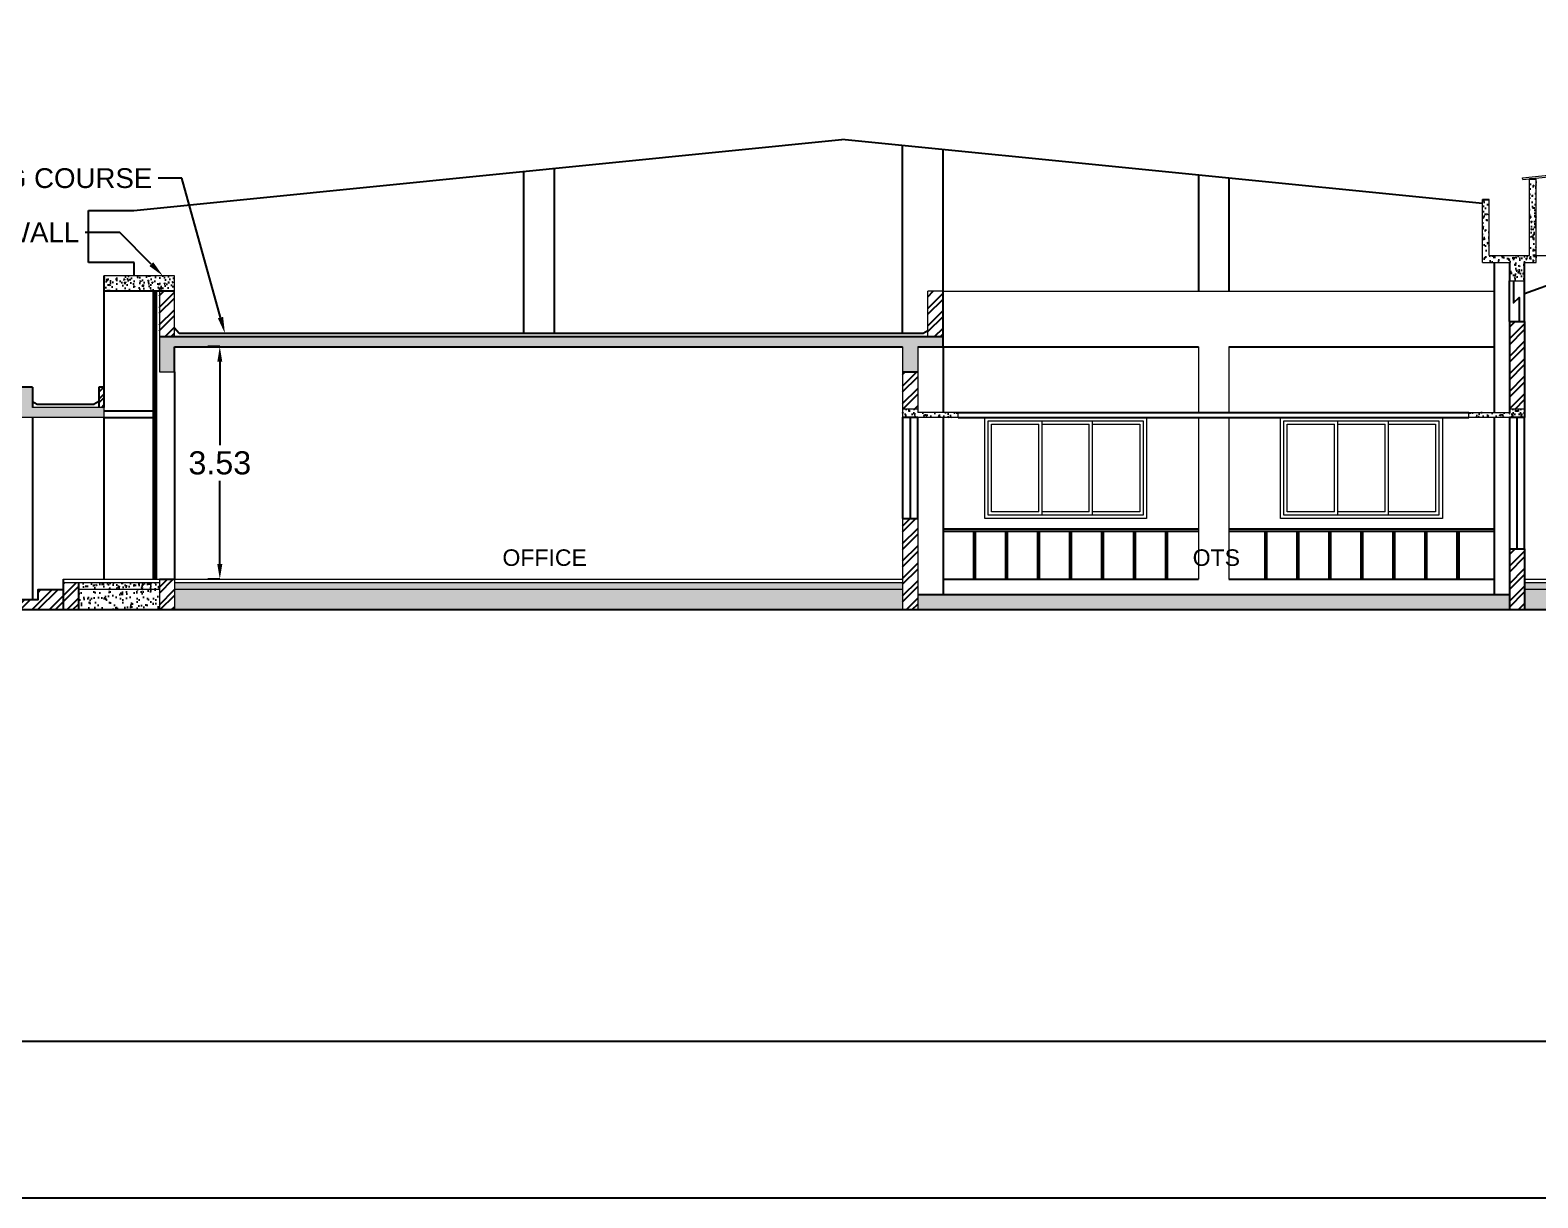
# Model space of a CAD drawing. Header units: metres. Extents: x 3715 to 4596, y 2418 to 2709.
# Drawn here: x 3834.4 to 3857.26, y 2497.4 to 2515.1 of the extents above; entities that cross this region are included whole.
import ezdxf
from ezdxf import colors
from ezdxf.entities.mleader import LeaderData, LeaderLine
from ezdxf.math import Vec2, Vec3

# ---------------------------------------------------------------- set-up
doc = ezdxf.new("R2010")
doc.units = ezdxf.units.M
doc.header["$MEASUREMENT"] = 0
doc.layers.add('BLK_1_PLINTH_HEIGHT', color=7, linetype='Continuous')
doc.styles.add('sheet - sub', font='arial.ttf', dxfattribs={"height": 48})
doc.styles.get("Standard").update_dxf_attribs({"font": 'arial.ttf'})
doc.dimstyles.get("Standard").update_dxf_attribs({"dimtxt": 0.35, "dimasz": 0.23, "dimexe": 0.18, "dimexo": 0.0625, "dimgap": 0.09, "dimtad": 0, "dimtih": 1, "dimtoh": 1, "dimzin": 0, "dimdsep": 46, "dimtxsty": 'Standard', "dimcen": 0.09, "dimadec": 0, "dimazin": 0, "dimtfac": 1, "dimtofl": 0, "dimtmove": 2, "dimatfit": 3, "dimfxl": 0, "dimtolj": 1, "dimtzin": 0, "dimarcsym": 0})
pattern_1 = [(37.5, (-13136.3298, -6005.0106), (-0.00503946865, 0.1541459015), [0, -0.1216, 0, -0.136, 0, -0.13]), (7.5, (-13136.3298, -6005.0106), (0.1415821364, 0.2257716852), [0, -0.0656, 0, -0.1096, 0, -0.042]), (327.5, (-13136.4282, -6005.0106), (0.2491313489, 0.0004527243), [0, -0.04, 0, -0.144, 0, -0.188]), (317.5, (-13136.4282, -6005.0106), (0.2404901284, 0.0702140452), [0, -0.02, 0, -0.0944, 0, -0.108])]
pattern_2 = [(45, (-9629.1319, 1702.0039), (-0.1325825215, 0.1325825215), []), (45, (-9629.04352, 1702.0039), (-0.1325825215, 0.1325825215), [])]

# ---------------------------------------------------------------- blocks, each defined once
blk = doc.blocks.new('*D71')
at = {"color": 0, "lineweight": -2, "ltscale": 0.1}
for p, q in [((3826.362, 2514.8), (3825.982, 2514.8)), ((3826.162, 2514.57), (3826.162, 2510.826)), ((3826.162, 2506.546), (3826.162, 2510.289)), ((3826.362, 2506.316), (3825.982, 2506.316))]:
    blk.add_line(p, q, dxfattribs=at)
at = {"color": 0, "ltscale": 0.1}
for points in [[(3826.123, 2514.57), (3826.2, 2514.57), (3826.162, 2514.8)], [(3826.123, 2506.546), (3826.2, 2506.546), (3826.162, 2506.316)]]:
    blk.add_solid(points, dxfattribs=at)
at = {"color": 0, "ltscale": 0.1, "insert": (3826.162, 2510.558), "char_height": 0.35, "attachment_point": 5}
blk.add_mtext('\\A1;8.48', dxfattribs=at)
blk = doc.blocks.new('*D72')
at = {"layer": 'BLK_1_PLINTH_HEIGHT', "color": 0, "lineweight": -2, "ltscale": 0.1}
for p, q in [((3833.762, 2507.006), (3833.762, 2507.236)), ((3833.962, 2506.776), (3833.582, 2506.776)), ((3833.962, 2506.316), (3833.582, 2506.316)), ((3833.762, 2506.086), (3833.762, 2505.856))]:
    blk.add_line(p, q, dxfattribs=at)
at = {"layer": 'BLK_1_PLINTH_HEIGHT', "color": 0, "ltscale": 0.1}
for points in [[(3833.724, 2507.006), (3833.801, 2507.006), (3833.762, 2506.776)], [(3833.724, 2506.086), (3833.801, 2506.086), (3833.762, 2506.316)]]:
    blk.add_solid(points, dxfattribs=at)
at = {"layer": 'BLK_1_PLINTH_HEIGHT', "color": 0, "ltscale": 0.1, "insert": (3833.18, 2506.546), "char_height": 0.35, "attachment_point": 5}
blk.add_mtext('\\A1;0.46', dxfattribs=at)
blk = doc.blocks.new('*D73')
at = {"color": 0, "lineweight": -2, "ltscale": 0.1}
for p, q in [((3837.271, 2510.303), (3837.091, 2510.303)), ((3837.271, 2510.073), (3837.271, 2508.808)), ((3837.271, 2507.006), (3837.271, 2508.27)), ((3837.271, 2506.776), (3837.091, 2506.776))]:
    blk.add_line(p, q, dxfattribs=at)
at = {"color": 0, "ltscale": 0.1}
for points in [[(3837.233, 2510.073), (3837.309, 2510.073), (3837.271, 2510.303)], [(3837.233, 2507.006), (3837.309, 2507.006), (3837.271, 2506.776)]]:
    blk.add_solid(points, dxfattribs=at)
at = {"color": 0, "ltscale": 0.1, "insert": (3837.271, 2508.539), "char_height": 0.35, "attachment_point": 5}
blk.add_mtext('\\A1;3.53', dxfattribs=at)

msp = doc.modelspace()

# ---------------------------------------------------------------- hatches: boundary and pattern name
at = {"ltscale": 10}
h = msp.add_hatch(dxfattribs=at)
h.set_pattern_fill('AR-CONC', color=256, scale=0.025556, style=0)
h.set_pattern_definition([(50, (1769.79637, 2854.80982), (0.183299824, -0.016036657), [0.019166667, -0.210833333]), (355, (1769.79637, 2854.80982), (-0.035458674, 0.192226879), [0.015333333, -0.168666667]), (100.451444, (1769.81164, 2854.80848), (0.14784115, 0.17619022), [0.01628916, -0.179180762]), (46.1842, (1769.79637, 2854.86093), (0.27273945, -0.042299372), [0.02875, -0.31625]), (96.635635, (1769.8191, 2854.8574), (0.238858053, 0.24894142), [0.024433754, -0.268771294]), (351.184164, (1769.79637, 2854.86093), (0.238858053, 0.24894142), [0.023, -0.253]), (21, (1769.82192, 2854.84815), (0.152542913, -0.102891494), [0.019166667, -0.210833333]), (326, (1769.82192, 2854.84815), (0.062180585, 0.185316123), [0.015333333, -0.168666667]), (71.451445, (1769.83463, 2854.83958), (0.214723496, 0.082424628), [0.01628916, -0.179180762]), (37.5, (1769.796366, 2854.80982), (0.0031075186, 0.0850728737), [0, -0.166622222, 0, -0.171222222, 0, -0.1693055555]), (7.5, (1769.79637, 2854.80982), (0.0672288818, 0.100794104), [0, -0.097622222, 0, -0.162788889, 0, -0.0645277777]), (327.5, (1769.73938, 2854.80982), (0.1364212892, -0.0057640228), [0, -0.063888889, 0, -0.199333333, 0, -0.2645]), (317.5, (1769.71382, 2854.80982), (0.1490364654, 0.0255823844), [0, -0.0830555555, 0, -0.132377778, 0, -0.187833333])])
h.paths.add_polyline_path([(3857.23331, 2512.84246), (3857.14013, 2512.84246), (3857.13108, 2512.84187), (3857.13108, 2511.68261), (3856.51775, 2511.68261), (3856.51775, 2512.53234), (3856.41553, 2512.53234), (3856.41553, 2511.58039), (3856.82442, 2511.58039), (3856.82442, 2511.29928), (3857.05442, 2511.29928), (3857.05442, 2511.58039), (3857.23331, 2511.58039)])
h = msp.add_hatch(dxfattribs=at)
h.set_pattern_fill('AR-CONC', color=256, scale=0.025556)
h.set_pattern_definition([(50, (4314.34758, 2767.31454), (0.183299824, -0.016036657), [0.019166667, -0.210833333]), (355, (4314.34758, 2767.31454), (-0.035458674, 0.19222688), [0.015333333, -0.168666667]), (100.4514, (4314.36285, 2767.3132), (0.147841286, 0.176190105), [0.01628916, -0.17918076]), (46.1842, (4314.34758, 2767.36566), (0.27273938, -0.0422993), [0.02875, -0.31625]), (96.6356, (4314.3703, 2767.36213), (0.23885825, 0.24894123), [0.02443374, -0.2687711]), (351.1842, (4314.34758, 2767.36566), (0.23885805, 0.24894142), [0.023, -0.253]), (21, (4314.37313, 2767.35288), (0.152542913, -0.102891494), [0.019166667, -0.210833333]), (326, (4314.37313, 2767.35288), (0.062180585, 0.18531612), [0.015333333, -0.168666667]), (71.4514, (4314.38584, 2767.3443), (0.21472356, 0.08242446), [0.01628916, -0.17918076]), (37.5, (4314.347575, 2767.314544), (0.0031075186, 0.085072874), [0, -0.166622222, 0, -0.171222222, 0, -0.169305555]), (7.5, (4314.347575, 2767.31454), (0.067228882, 0.100794104), [0, -0.097622222, 0, -0.162788889, 0, -0.064527778]), (327.5, (4314.290587, 2767.314544), (0.136421289, -0.005764023), [0, -0.063888889, 0, -0.199333333, 0, -0.2645]), (317.5, (4314.26503, 2767.31454), (0.149036465, 0.025582384), [0, -0.083055556, 0, -0.132377778, 0, -0.187833333])])
h.paths.add_polyline_path([(3835.51114, 2511.37595), (3835.51114, 2511.14735), (3836.58442, 2511.14735), (3836.58442, 2511.37595)])
h = msp.add_hatch(dxfattribs=at)
h.set_pattern_fill('ANSI32', color=256, scale=0.5, style=0)
h.set_pattern_definition(pattern_2)
h.paths.add_polyline_path([(3836.58442, 2511.14735), (3836.35378, 2511.14735), (3836.35334, 2510.45595), (3836.58442, 2510.45595)])
h = msp.add_hatch(dxfattribs=at)
h.set_pattern_fill('ANSI32', color=256, scale=0.5, style=0)
h.set_pattern_definition(pattern_2)
h.paths.add_polyline_path([(3848.23775, 2511.14242), (3848.00775, 2511.14242), (3848.00775, 2510.45595), (3848.23775, 2510.45595)])
h = msp.add_hatch(dxfattribs=at)
h.set_pattern_fill('ANSI32', color=256, scale=0.5, style=0)
h.set_pattern_definition(pattern_2)
h.paths.add_polyline_path([(3857.05442, 2509.96493), (3856.82442, 2509.96493), (3856.82442, 2509.35706), (3857.05442, 2509.35706)])
h.paths.add_polyline_path([(3857.05442, 2510.68595), (3856.82442, 2510.68595), (3856.82442, 2509.96493), (3857.05442, 2509.96493)])
h.paths.add_polyline_path([(3856.82442, 2506.31595), (3857.05442, 2506.31595), (3857.05442, 2507.23595), (3856.82442, 2507.23595)])
h = msp.add_hatch(dxfattribs=at)
h.set_pattern_fill('AR-CONC', color=256, scale=0.025556)
h.set_pattern_definition([(50, (4101.9587, 2557.05769), (0.183299824, -0.01603666), [0.01916667, -0.21083333]), (355, (4101.9587, 2557.05769), (-0.03545867, 0.19222688), [0.01533333, -0.16866667]), (100.4514, (4101.97397, 2557.05635), (0.14784129, 0.1761901), [0.01628916, -0.17918076]), (46.1842, (4101.9587, 2557.1088), (0.27273938, -0.0422993), [0.02875, -0.31625]), (96.6356, (4101.98143, 2557.10527), (0.23885825, 0.24894123), [0.02443374, -0.2687711]), (351.1842, (4101.9587, 2557.1088), (0.23885805, 0.24894142), [0.023, -0.253]), (21, (4101.98425, 2557.09602), (0.15254291, -0.102891494), [0.01916667, -0.21083333]), (326, (4101.98425, 2557.09602), (0.06218058, 0.18531612), [0.01533333, -0.16866667]), (71.4514, (4101.99697, 2557.08745), (0.21472356, 0.08242446), [0.01628916, -0.17918076]), (37.5, (4101.9587, 2557.05769), (0.003107519, 0.085072874), [0, -0.166622222, 0, -0.171222222, 0, -0.169305555]), (7.5, (4101.9587, 2557.05769), (0.067228882, 0.100794104), [0, -0.097622222, 0, -0.16278889, 0, -0.064527778]), (327.5, (4101.90171, 2557.05769), (0.13642129, -0.005764023), [0, -0.06388889, 0, -0.199333333, 0, -0.2645]), (317.5, (4101.87615, 2557.05769), (0.149036465, 0.025582384), [0, -0.083055556, 0, -0.13237778, 0, -0.187833333])])
h.paths.add_polyline_path([(3836.35442, 2510.45595), (3836.35442, 2510.3813), (3836.35442, 2510.35373), (3836.35442, 2509.91928), (3836.58442, 2509.91928), (3836.58442, 2510.30261), (3847.62442, 2510.30261), (3847.62442, 2509.91928), (3847.85442, 2509.91928), (3847.85442, 2510.30261), (3848.23775, 2510.30261), (3848.23775, 2510.45595)])
h = msp.add_hatch(dxfattribs=at)
h.set_pattern_fill('ANSI32', color=256, scale=0.5, style=0)
h.set_pattern_definition(pattern_2)
h.paths.add_polyline_path([(3847.62442, 2509.35706), (3847.85442, 2509.35706), (3847.85442, 2509.91928), (3847.62442, 2509.91928)])
h.paths.add_polyline_path([(3847.62442, 2506.31595), (3847.85442, 2506.31595), (3847.85442, 2507.69595), (3847.62442, 2507.69595)])
h = msp.add_hatch(dxfattribs=at)
h.set_pattern_fill('AR-CONC', color=256, scale=0.025556)
h.set_pattern_definition([(50, (4101.9587, 2557.19769), (0.183299824, -0.01603666), [0.01916667, -0.21083333]), (355, (4101.9587, 2557.19769), (-0.03545867, 0.19222688), [0.01533333, -0.16866667]), (100.4514, (4101.97397, 2557.19635), (0.14784129, 0.1761901), [0.01628916, -0.17918076]), (46.1842, (4101.9587, 2557.2488), (0.27273938, -0.0422993), [0.02875, -0.31625]), (96.6356, (4101.98143, 2557.24527), (0.23885825, 0.24894123), [0.02443374, -0.2687711]), (351.1842, (4101.9587, 2557.2488), (0.23885805, 0.24894142), [0.023, -0.253]), (21, (4101.98425, 2557.23602), (0.15254291, -0.102891494), [0.01916667, -0.21083333]), (326, (4101.98425, 2557.23602), (0.06218058, 0.18531612), [0.01533333, -0.16866667]), (71.4514, (4101.99697, 2557.22745), (0.21472356, 0.08242446), [0.01628916, -0.17918076]), (37.5, (4101.9587, 2557.19769), (0.003107519, 0.085072874), [0, -0.166622222, 0, -0.171222222, 0, -0.169305555]), (7.5, (4101.9587, 2557.19769), (0.067228882, 0.100794104), [0, -0.097622222, 0, -0.16278889, 0, -0.064527778]), (327.5, (4101.90171, 2557.19769), (0.13642129, -0.005764023), [0, -0.06388889, 0, -0.199333333, 0, -0.2645]), (317.5, (4101.87615, 2557.19769), (0.149036465, 0.025582384), [0, -0.083055556, 0, -0.13237778, 0, -0.187833333])])
h.paths.add_polyline_path([(3832.98114, 2509.38261), (3827.00114, 2509.38261), (3827.00114, 2509.22928), (3828.53442, 2509.22928), (3832.98114, 2509.22928)])
h.paths.add_polyline_path([(3827.91447, 2509.68928), (3827.68447, 2509.68928), (3827.68447, 2509.38261), (3827.91447, 2509.38261)])
h.paths.add_polyline_path([(3835.51108, 2509.38261), (3834.43114, 2509.38261), (3834.43114, 2509.68928), (3834.20114, 2509.68928), (3834.20114, 2509.38261), (3832.98114, 2509.38261), (3832.98114, 2509.22928), (3835.51108, 2509.22928)])
h = msp.add_hatch(dxfattribs=at)
h.set_pattern_fill('ANSI32', color=256, scale=0.306667, style=0)
h.set_pattern_definition([(45, (1696.37231, 2843.78875), (-0.08131728, 0.08131728), []), (45, (1696.42652, 2843.78875), (-0.08131728, 0.08131728), [])])
h.paths.add_polyline_path([(3835.51114, 2509.38261), (3835.43447, 2509.38261), (3835.43447, 2509.51039), (3835.43447, 2509.68928), (3835.51114, 2509.68928)])
h = msp.add_hatch(dxfattribs=at)
h.set_pattern_fill('AR-CONC', color=256, scale=0.025556, style=0)
h.set_pattern_definition([(50, (1823.51256, 2859.99342), (0.183299824, -0.016036657), [0.019166667, -0.210833333]), (355, (1823.51256, 2859.99342), (-0.035458674, 0.192226879), [0.015333333, -0.168666667]), (100.4514, (1823.52783, 2859.99209), (0.147841286, 0.176190105), [0.01628916, -0.179180762]), (46.1842, (1823.51256, 2860.04454), (0.27273938, -0.042299304), [0.02875, -0.31625]), (96.6356, (1823.53528, 2860.041), (0.238858247, 0.248941234), [0.02443374, -0.2687711]), (351.1842, (1823.51256, 2860.04454), (0.238858053, 0.24894142), [0.023, -0.253]), (21, (1823.53811, 2860.03176), (0.152542913, -0.102891494), [0.019166667, -0.210833333]), (326, (1823.53811, 2860.03176), (0.062180585, 0.185316123), [0.015333333, -0.168666667]), (71.4514, (1823.55082, 2860.02318), (0.21472356, 0.08242446), [0.01628916, -0.179180762]), (37.5, (1823.512556, 2859.993425), (0.0031075186, 0.0850728737), [0, -0.166622222, 0, -0.171222222, 0, -0.1693055555]), (7.5, (1823.51256, 2859.993425), (0.0672288818, 0.100794104), [0, -0.097622222, 0, -0.162788889, 0, -0.0645277777]), (327.5, (1823.45557, 2859.993425), (0.1364212892, -0.0057640228), [0, -0.063888889, 0, -0.199333333, 0, -0.2645]), (317.5, (1823.43001, 2859.99342), (0.1490364654, 0.0255823844), [0, -0.0830555555, 0, -0.132377778, 0, -0.187833333])])
h.paths.add_polyline_path([(3847.62442, 2509.35706), (3847.62442, 2509.22928), (3847.85442, 2509.22928), (3848.46775, 2509.22928), (3848.46775, 2509.30595), (3847.85442, 2509.30595), (3847.85442, 2509.35706)])
h = msp.add_hatch(dxfattribs=at)
h.set_pattern_fill('AR-CONC', color=256, scale=0.025556, style=0)
h.set_pattern_definition([(130, (5881.16628, 2859.99342), (-0.183299824, -0.016036657), [0.019166667, -0.210833333]), (185, (5881.16628, 2859.99342), (0.035458674, 0.192226879), [0.015333333, -0.168666667]), (79.5486, (5881.151, 2859.99209), (-0.147841286, 0.176190105), [0.01628916, -0.179180762]), (133.8158, (5881.16628, 2860.04454), (-0.27273938, -0.042299304), [0.02875, -0.31625]), (83.3644, (5881.14355, 2860.041), (-0.238858247, 0.248941234), [0.02443374, -0.2687711]), (188.8158, (5881.16628, 2860.04454), (-0.238858053, 0.24894142), [0.023, -0.253]), (159, (5881.14072, 2860.03176), (-0.152542913, -0.102891494), [0.019166667, -0.210833333]), (214, (5881.14072, 2860.03176), (-0.062180585, 0.185316123), [0.015333333, -0.168666667]), (108.5486, (5881.12801, 2860.02318), (-0.21472356, 0.08242446), [0.01628916, -0.179180762]), (142.5, (5881.16628, 2859.993425), (-0.0031075186, 0.0850728737), [0, -0.166622222, 0, -0.171222222, 0, -0.1693055555]), (172.5, (5881.16628, 2859.993425), (-0.0672288818, 0.100794104), [0, -0.097622222, 0, -0.162788889, 0, -0.0645277777]), (212.5, (5881.22327, 2859.993425), (-0.1364212892, -0.0057640228), [0, -0.063888889, 0, -0.199333333, 0, -0.2645]), (222.5, (5881.24882, 2859.99342), (-0.1490364654, 0.0255823844), [0, -0.0830555555, 0, -0.132377778, 0, -0.187833333])])
h.paths.add_polyline_path([(3857.05442, 2509.35706), (3857.05442, 2509.22928), (3856.82442, 2509.22928), (3856.21108, 2509.22928), (3856.21108, 2509.30595), (3856.82442, 2509.30595), (3856.82442, 2509.35706)])
h = msp.add_hatch(dxfattribs=at)
h.set_pattern_fill('AR-CONC', color=256, scale=0.025556, style=0)
h.set_pattern_definition([(50, (1832.71256, 2859.99342), (0.183299824, -0.016036657), [0.019166667, -0.210833333]), (355, (1832.71256, 2859.99342), (-0.035458674, 0.192226879), [0.015333333, -0.168666667]), (100.4514, (1832.72783, 2859.99209), (0.147841286, 0.176190105), [0.01628916, -0.179180762]), (46.1842, (1832.71256, 2860.04453), (0.27273938, -0.042299304), [0.02875, -0.31625]), (96.6356, (1832.73528, 2860.041), (0.238858247, 0.248941234), [0.02443374, -0.2687711]), (351.1842, (1832.71256, 2860.04453), (0.238858053, 0.24894142), [0.023, -0.253]), (21, (1832.73811, 2860.03176), (0.152542913, -0.102891494), [0.019166667, -0.210833333]), (326, (1832.73811, 2860.03176), (0.062180585, 0.185316123), [0.015333333, -0.168666667]), (71.4514, (1832.75082, 2860.02318), (0.21472356, 0.08242446), [0.01628916, -0.179180762]), (37.5, (1832.712555, 2859.99342), (0.0031075186, 0.0850728737), [0, -0.166622222, 0, -0.171222222, 0, -0.1693055555]), (7.5, (1832.712555, 2859.99342), (0.0672288818, 0.100794104), [0, -0.097622222, 0, -0.162788889, 0, -0.0645277777]), (327.5, (1832.655567, 2859.99342), (0.1364212892, -0.0057640228), [0, -0.063888889, 0, -0.199333333, 0, -0.2645]), (317.5, (1832.63001, 2859.99342), (0.1490364654, 0.0255823844), [0, -0.0830555555, 0, -0.132377778, 0, -0.187833333])])
h.paths.add_polyline_path([(3857.05442, 2509.35706), (3856.82442, 2509.35706), (3856.82442, 2509.22928), (3857.05442, 2509.22928)])
h = msp.add_hatch(dxfattribs=at)
h.set_pattern_fill('ANSI32', color=256, scale=0.5, style=0)
h.set_pattern_definition(pattern_2)
h.paths.add_polyline_path([(3834.89781, 2506.31595), (3835.12781, 2506.31595), (3835.12781, 2506.72595), (3834.89781, 2506.72595)])
h.paths.add_polyline_path([(3834.89781, 2506.31595), (3834.89781, 2506.62261), (3834.51447, 2506.62261), (3834.51447, 2506.46928), (3834.13114, 2506.46928), (3834.13114, 2506.31595)])
h = msp.add_hatch()
h.set_pattern_fill('AR-CONC', color=256, scale=0.024, style=0)
h.set_pattern_definition([(50, (3850.14237, 2747.03174), (0.17214244, -0.01506051), [0.018, -0.198]), (355, (3850.14237, 2747.03174), (-0.03330032, 0.18052611), [0.0144, -0.1584]), (100.4514, (3850.15671, 2747.03048), (0.13884225, 0.16546549), [0.01529765, -0.16827411]), (46.1842, (3850.14237, 2747.07974), (0.25613785, -0.03972456), [0.027, -0.297]), (96.6356, (3850.16371, 2747.07643), (0.22431905, 0.2337883), [0.02294647, -0.25241112]), (351.1842, (3850.14237, 2747.07974), (0.22431887, 0.23378846), [0.0216, -0.2376]), (21, (3850.16637, 2747.06774), (0.14325769, -0.09662853), [0.018, -0.198]), (326, (3850.16637, 2747.06774), (0.05839568, 0.17403601), [0.0144, -0.1584]), (71.4514, (3850.1783, 2747.05969), (0.20165343, 0.07740732), [0.01529765, -0.16827411]), (37.5, (3850.14237, 2747.03174), (0.002918365, 0.079894525), [0, -0.15648, 0, -0.1608, 0, -0.159]), (7.5, (3850.14237, 2747.03174), (0.06313669, 0.09465881), [0, -0.09168, 0, -0.15288, 0, -0.0606]), (327.5, (3850.08885, 2747.03174), (0.128117385, -0.00541317), [0, -0.06, 0, -0.1872, 0, -0.2484]), (317.5, (3850.06485, 2747.03174), (0.13996468, 0.024025196), [0, -0.078, 0, -0.12432, 0, -0.1764])])
h.paths.add_polyline_path([(3835.12781, 2506.72595), (3835.12781, 2506.62595), (3836.35442, 2506.62595), (3836.35442, 2506.72595)])
h = msp.add_hatch(dxfattribs=at)
h.set_pattern_fill('ANSI32', color=256, scale=0.5, style=0)
h.set_pattern_definition(pattern_2)
h.paths.add_polyline_path([(3836.58442, 2506.77595), (3836.35442, 2506.77595), (3836.35442, 2506.31595), (3836.58442, 2506.31595)])
h = msp.add_hatch()
h.set_pattern_fill('AR-CONC', color=256, scale=0.024, style=0)
h.set_pattern_definition([(50, (3861.41237, 2747.03174), (0.17214244, -0.01506051), [0.018, -0.198]), (355, (3861.41237, 2747.03174), (-0.03330032, 0.18052611), [0.0144, -0.1584]), (100.4514, (3861.42671, 2747.03048), (0.13884225, 0.16546549), [0.01529765, -0.16827411]), (46.1842, (3861.41237, 2747.07974), (0.25613785, -0.03972456), [0.027, -0.297]), (96.6356, (3861.43371, 2747.07643), (0.22431905, 0.2337883), [0.02294647, -0.25241112]), (351.1842, (3861.41237, 2747.07974), (0.22431887, 0.23378846), [0.0216, -0.2376]), (21, (3861.43637, 2747.06774), (0.14325769, -0.09662853), [0.018, -0.198]), (326, (3861.43637, 2747.06774), (0.05839568, 0.17403601), [0.0144, -0.1584]), (71.4514, (3861.4483, 2747.05969), (0.20165343, 0.07740732), [0.01529765, -0.16827411]), (37.5, (3861.41237, 2747.03174), (0.002918365, 0.079894525), [0, -0.15648, 0, -0.1608, 0, -0.159]), (7.5, (3861.41237, 2747.03174), (0.06313669, 0.09465881), [0, -0.09168, 0, -0.15288, 0, -0.0606]), (327.5, (3861.35885, 2747.03174), (0.128117385, -0.00541317), [0, -0.06, 0, -0.1872, 0, -0.2484]), (317.5, (3861.33485, 2747.03174), (0.13996468, 0.024025196), [0, -0.078, 0, -0.12432, 0, -0.1764])])
h.paths.add_polyline_path([(3857.05442, 2506.72595), (3857.05442, 2506.62595), (3895.69448, 2506.62595), (3895.69448, 2506.72595), (3888.24442, 2506.72595)])
h.paths.add_polyline_path([(3847.62442, 2506.62595), (3847.62442, 2506.72595), (3836.58442, 2506.72595), (3836.58442, 2506.62595)])
h = msp.add_hatch()
h.set_pattern_fill('AR-SAND', color=256, scale=0.08, style=0)
h.set_pattern_definition(pattern_1)
h.paths.add_polyline_path([(3835.12781, 2506.31595), (3836.35442, 2506.31595), (3836.35442, 2506.62595), (3835.12781, 2506.62595)])
h = msp.add_hatch()
h.set_pattern_fill('AR-SAND', color=256, scale=0.08, style=0)
h.set_pattern_definition(pattern_1)
h.paths.add_polyline_path([(3836.58442, 2506.31595), (3847.62442, 2506.31595), (3847.62442, 2506.62595), (3836.58442, 2506.62595)])
h.paths.add_polyline_path([(3857.05442, 2506.31595), (3895.69448, 2506.31595), (3895.69448, 2506.62595), (3857.05442, 2506.62595)])
h = msp.add_hatch()
h.set_pattern_fill('AR-SAND', color=256, scale=0.08, style=0)
h.set_pattern_definition(pattern_1)
h.paths.add_polyline_path([(3847.85442, 2506.54595), (3847.85442, 2506.31595), (3856.82442, 2506.31595), (3856.82442, 2506.54595)])

# ---------------------------------------------------------------- linework, layer by layer
at = {"lineweight": 9, "ltscale": 200}
for p, q in [((3857.02556, 2512.86466), (3876.37445, 2514.79955)), ((3857.0281, 2512.83924), (3876.37445, 2514.77387)), ((3857.0281, 2512.83924), (3857.02556, 2512.86466))]:
    msp.add_line(p, q, dxfattribs=at)
at = {"ltscale": 10}
for p, q in [((3835.96994, 2512.36909), (3846.70442, 2513.44254)), ((3856.41553, 2512.47143), (3846.70442, 2513.44254)), ((3847.62441, 2510.50294), (3847.62441, 2513.35054)), ((3848.23775, 2511.14242), (3848.23775, 2513.2892)), ((3841.87447, 2512.95954), (3841.87447, 2510.50294)), ((3842.34082, 2513.00618), (3842.34082, 2510.50294)), ((3852.10947, 2512.90203), (3852.10947, 2511.14242)), ((3852.56947, 2512.85603), (3852.56947, 2511.14242)), ((3857.23331, 2512.84246), (3857.13108, 2512.84246)), ((3856.41553, 2512.53234), (3856.51775, 2512.53234)), ((3835.28108, 2512.36909), (3835.96994, 2512.36909)), ((3835.28108, 2511.58039), (3835.28108, 2512.36909)), ((3835.97108, 2511.58039), (3835.28108, 2511.58039)), ((3835.97108, 2511.37595), (3835.97108, 2511.58039)), ((3856.59448, 2511.58039), (3856.59448, 2509.30595)), ((3856.82442, 2511.58039), (3856.82442, 2511.29928)), ((3857.05442, 2511.29928), (3857.05442, 2511.58039)), ((3835.51114, 2511.37595), (3835.51114, 2511.14735)), ((3856.82442, 2510.68595), (3856.82442, 2511.29928)), ((3857.61664, 2511.3043), (3857.05442, 2511.10521)), ((3857.05442, 2510.68595), (3857.05442, 2511.29928)), ((3835.51114, 2511.14735), (3835.51114, 2509.68928)), ((3835.51114, 2511.14735), (3836.58442, 2511.14735)), ((3848.23775, 2510.30261), (3848.23775, 2511.14242)), ((3856.82442, 2510.68595), (3856.82442, 2509.30595)), ((3856.82442, 2510.68595), (3857.05442, 2510.68595)), ((3857.05442, 2510.68595), (3857.05442, 2509.22928)), ((3836.35442, 2510.45595), (3848.23775, 2510.45595)), ((3836.65408, 2510.50294), (3836.58442, 2510.58108)), ((3847.93809, 2510.50294), (3836.65408, 2510.50294)), ((3848.00775, 2510.54352), (3847.93809, 2510.50294)), ((3836.58442, 2509.91928), (3836.58442, 2510.30261)), ((3836.58442, 2510.30261), (3847.62442, 2510.30261)), ((3847.85442, 2510.30261), (3848.23775, 2510.30261)), ((3848.23775, 2510.30261), (3848.23775, 2509.30595)), ((3848.23775, 2510.30261), (3852.10947, 2510.30261)), ((3852.56947, 2510.30261), (3856.59448, 2510.30261)), ((3836.58442, 2509.91928), (3836.58442, 2506.77595)), ((3847.62442, 2509.91928), (3847.85442, 2509.91928)), ((3834.43114, 2509.68928), (3834.20114, 2509.68928)), ((3834.43114, 2509.68928), (3834.43114, 2509.38261)), ((3834.43114, 2509.47019), (3834.5008, 2509.42961)), ((3835.43447, 2509.47019), (3835.36481, 2509.42961)), ((3835.51114, 2509.68928), (3835.43447, 2509.68928)), ((3835.43447, 2509.68928), (3835.43447, 2509.38261)), ((3835.51114, 2509.68928), (3835.51114, 2509.38261)), ((3834.5008, 2509.42961), (3835.36481, 2509.42961)), ((3835.51108, 2509.3315), (3836.26607, 2509.3315)), ((3848.46775, 2509.30595), (3856.21108, 2509.30595)), ((3834.43114, 2509.22928), (3834.43114, 2506.46928)), ((3835.51108, 2509.22928), (3836.26607, 2509.22928)), ((3835.51108, 2509.22928), (3835.51108, 2506.77595)), ((3848.23775, 2509.22928), (3848.23775, 2506.54595)), ((3848.46775, 2509.22928), (3856.21108, 2509.22928)), ((3856.59448, 2509.22928), (3856.59448, 2506.54595)), ((3847.62442, 2507.69595), (3847.85442, 2507.69595)), ((3848.23775, 2507.54261), (3852.10947, 2507.54261)), ((3848.23775, 2507.50428), (3852.10947, 2507.50428)), ((3848.69775, 2507.50428), (3848.69775, 2506.77595)), ((3848.72331, 2507.50428), (3848.72331, 2506.77595)), ((3849.18331, 2507.50428), (3849.18331, 2506.77595)), ((3849.20886, 2507.50428), (3849.20886, 2506.77595)), ((3849.66886, 2507.50428), (3849.66886, 2506.77595)), ((3849.69442, 2507.50428), (3849.69442, 2506.77595)), ((3850.15442, 2507.50428), (3850.15442, 2506.77595)), ((3850.17997, 2507.50428), (3850.17997, 2506.77595)), ((3850.63997, 2507.50428), (3850.63997, 2506.77595)), ((3850.66553, 2507.50428), (3850.66553, 2506.77595)), ((3851.12553, 2507.50428), (3851.12553, 2506.77595)), ((3851.15108, 2507.50428), (3851.15108, 2506.77595)), ((3851.61108, 2507.50428), (3851.61108, 2506.77595)), ((3851.63664, 2507.50428), (3851.63664, 2506.77595)), ((3852.56947, 2507.54261), (3856.59448, 2507.54261)), ((3852.56947, 2507.50428), (3856.59448, 2507.50428)), ((3853.11721, 2507.50428), (3853.11721, 2506.77595)), ((3853.14277, 2507.50428), (3853.14277, 2506.77595)), ((3853.60277, 2507.50428), (3853.60277, 2506.77595)), ((3853.62832, 2507.50428), (3853.62832, 2506.77595)), ((3854.08832, 2507.50428), (3854.08832, 2506.77595)), ((3854.11388, 2507.50428), (3854.11388, 2506.77595)), ((3854.57388, 2507.50428), (3854.57388, 2506.77595)), ((3854.59944, 2507.50428), (3854.59944, 2506.77595)), ((3855.05944, 2507.50428), (3855.05944, 2506.77595)), ((3855.08499, 2507.50428), (3855.08499, 2506.77595)), ((3855.54499, 2507.50428), (3855.54499, 2506.77595)), ((3855.57055, 2507.50428), (3855.57055, 2506.77595)), ((3856.03055, 2507.50428), (3856.03055, 2506.77595)), ((3856.0561, 2507.50428), (3856.0561, 2506.77595)), ((3856.82442, 2507.23595), (3856.82442, 2506.31595)), ((3856.82442, 2507.23595), (3857.05442, 2507.23595)), ((3857.05442, 2507.23595), (3857.05442, 2506.31595)), ((3834.89781, 2506.77595), (3834.89781, 2506.31595)), ((3835.12781, 2506.72595), (3835.12781, 2506.31595)), ((3836.35442, 2506.77595), (3836.58442, 2506.77595)), ((3848.23775, 2506.77595), (3852.10947, 2506.77595)), ((3852.56947, 2506.77595), (3856.59448, 2506.77595))]:
    msp.add_line(p, q, dxfattribs=at)
at = {"lineweight": 20, "ltscale": 10}
for p, q in [((3857.13108, 2511.68261), (3857.13108, 2512.84246)), ((3857.23331, 2511.58039), (3857.23331, 2512.84246)), ((3856.41553, 2511.58039), (3856.41553, 2512.53234)), ((3856.51775, 2511.68261), (3856.51775, 2512.53234)), ((3856.41553, 2511.58039), (3856.82442, 2511.58039)), ((3856.51775, 2511.68261), (3857.13108, 2511.68261)), ((3857.05442, 2511.58039), (3857.23331, 2511.58039)), ((3836.58442, 2511.37595), (3835.51114, 2511.37595)), ((3836.58442, 2510.45595), (3836.58442, 2511.37595)), ((3856.82442, 2511.29928), (3857.05442, 2511.29928)), ((3836.35442, 2511.14735), (3836.35442, 2509.91928)), ((3847.62442, 2510.30261), (3847.62442, 2509.22928)), ((3847.85442, 2510.30261), (3847.85442, 2509.30595)), ((3836.35442, 2509.91928), (3836.58442, 2509.91928)), ((3835.51108, 2509.38261), (3834.43114, 2509.38261)), ((3835.51108, 2509.38261), (3835.51108, 2509.22928)), ((3847.85442, 2509.35706), (3847.62442, 2509.35706)), ((3848.46775, 2509.30595), (3847.85442, 2509.30595)), ((3848.46775, 2509.22928), (3848.46775, 2509.30595)), ((3856.21108, 2509.22928), (3856.21108, 2509.30595)), ((3856.21108, 2509.30595), (3856.82442, 2509.30595)), ((3857.05442, 2509.35706), (3856.82442, 2509.35706)), ((3835.51108, 2509.22928), (3828.53442, 2509.22928)), ((3848.46775, 2509.22928), (3847.62442, 2509.22928)), ((3857.05442, 2509.22928), (3856.21108, 2509.22928)), ((3847.62442, 2507.69595), (3847.62442, 2506.31595)), ((3847.85442, 2507.69595), (3847.85442, 2506.31595)), ((3836.35442, 2506.77595), (3836.35442, 2506.31595)), ((3836.58442, 2506.77595), (3836.58442, 2506.31595))]:
    msp.add_line(p, q, dxfattribs=at)
at = {"lineweight": 13, "ltscale": 10}
msp.add_line((3857.23331, 2511.68261), (3857.61664, 2511.68261), dxfattribs=at)
at = {"lineweight": 35, "ltscale": 10}
for p, q in [((3836.26607, 2511.14735), (3836.26607, 2506.77919)), ((3836.30331, 2511.14735), (3836.30331, 2506.77919))]:
    msp.add_line(p, q, dxfattribs=at)
at = {"lineweight": 20}
for p in [(3848.00775, 2510.45595), (3848.23775, 2511.14242)]:
    msp.add_line(p, (3848.00775, 2511.14242), dxfattribs=at)
at = {"lineweight": 9, "ltscale": 10}
for p, q in [((3848.23775, 2511.14242), (3856.59448, 2511.14242)), ((3852.10947, 2510.30261), (3852.10947, 2509.30595)), ((3852.56947, 2510.30261), (3852.56947, 2509.30595)), ((3852.10947, 2509.22928), (3852.10947, 2506.77595)), ((3852.56947, 2509.22928), (3852.56947, 2506.77595))]:
    msp.add_line(p, q, dxfattribs=at)
at = {"linetype": 'Continuous', "lineweight": 0, "ltscale": 0.35}
for p, q in [((3848.87031, 2507.69595), (3848.87031, 2509.22928)), ((3848.87031, 2509.22928), (3851.32364, 2509.22928)), ((3849.68808, 2507.79817), (3849.68808, 2509.12706)), ((3849.73919, 2507.74706), (3849.73919, 2509.17817)), ((3851.32364, 2509.22928), (3851.32364, 2507.69595)), ((3853.35531, 2507.69595), (3853.35531, 2509.22928)), ((3853.35531, 2509.22928), (3855.80864, 2509.22928)), ((3854.17308, 2507.79817), (3854.17308, 2509.12706)), ((3854.22419, 2507.74706), (3854.22419, 2509.17817)), ((3855.80864, 2509.22928), (3855.80864, 2507.69595)), ((3851.32364, 2507.69595), (3848.87031, 2507.69595)), ((3855.80864, 2507.69595), (3853.35531, 2507.69595))]:
    msp.add_line(p, q, dxfattribs=at)
at = {"linetype": 'Continuous', "lineweight": 0, "ltscale": 0.01}
for p, q in [((3850.45475, 2507.79817), (3850.45475, 2509.12706)), ((3850.50586, 2507.74706), (3850.50586, 2509.17817)), ((3854.93975, 2507.79817), (3854.93975, 2509.12706)), ((3854.99086, 2507.74706), (3854.99086, 2509.17817))]:
    msp.add_line(p, q, dxfattribs=at)
at = {"lineweight": 5, "ltscale": 12}
for p, q in [((3834.89781, 2506.77595), (3836.35442, 2506.77595)), ((3834.89781, 2506.72595), (3836.35442, 2506.72595)), ((3836.58442, 2506.77595), (3847.62442, 2506.77595)), ((3836.58442, 2506.72595), (3847.62442, 2506.72595)), ((3857.05442, 2506.77595), (3895.69448, 2506.77595)), ((3857.05442, 2506.72595), (3895.69448, 2506.72595)), ((3835.12781, 2506.62595), (3836.35442, 2506.62595)), ((3836.58442, 2506.62595), (3847.62442, 2506.62595)), ((3857.05442, 2506.62595), (3895.69448, 2506.62595))]:
    msp.add_line(p, q, dxfattribs=at)
for points in [[(3817.40443, 2497.39784), (3993.29629, 2497.39784), (3993.29629, 2645.44016), (3817.40443, 2645.44016)], [(3820.05361, 2547.77183), (3974.73829, 2547.77183), (3974.73829, 2499.76967), (3820.05361, 2499.76967)]]:
    msp.add_lwpolyline(points, close=True)
at = {"ltscale": 10}
for points in [[(3856.88911, 2511.29928), (3856.88911, 2510.96516), (3856.97368, 2511.04973), (3856.97368, 2510.68595)], [(3847.73942, 2509.22928), (3847.73942, 2507.69595)], [(3856.93942, 2509.22928), (3856.93942, 2507.23595)], [(3834.13114, 2506.31595), (3834.13114, 2506.46928), (3834.51447, 2506.46928), (3834.51447, 2506.62261), (3834.89781, 2506.62261)], [(3847.85442, 2506.54595), (3856.82442, 2506.54595)], [(3825.75865, 2506.31595), (3897.98953, 2506.31595)]]:
    msp.add_lwpolyline(points, dxfattribs=at)
for points in [[(3847.62442, 2507.69595), (3847.85442, 2507.69595), (3847.85442, 2509.22928), (3847.62442, 2509.22928)], [(3856.82442, 2507.23595), (3857.05442, 2507.23595), (3857.05442, 2509.22928), (3856.82442, 2509.22928)]]:
    msp.add_lwpolyline(points, close=True, dxfattribs=at)
at = {"linetype": 'Continuous', "lineweight": 0, "ltscale": 0.35}
for points in [[(3851.27253, 2507.74706), (3848.92142, 2507.74706), (3848.92142, 2509.17817), (3851.27253, 2509.17817)], [(3855.75753, 2507.74706), (3853.40642, 2507.74706), (3853.40642, 2509.17817), (3855.75753, 2509.17817)]]:
    msp.add_lwpolyline(points, close=True, dxfattribs=at)
for points in [[(3849.68808, 2507.79817), (3848.97253, 2507.79817), (3848.97253, 2509.12706), (3849.68808, 2509.12706)], [(3849.73919, 2509.12706), (3850.45475, 2509.12706)], [(3850.50586, 2509.12706), (3851.22142, 2509.12706), (3851.22142, 2507.79817), (3850.50586, 2507.79817)], [(3854.17308, 2507.79817), (3853.45753, 2507.79817), (3853.45753, 2509.12706), (3854.17308, 2509.12706)], [(3854.22419, 2509.12706), (3854.93975, 2509.12706)], [(3854.99086, 2509.12706), (3855.70642, 2509.12706), (3855.70642, 2507.79817), (3854.99086, 2507.79817)], [(3850.45475, 2507.79817), (3849.73919, 2507.79817)], [(3854.93975, 2507.79817), (3854.22419, 2507.79817)]]:
    msp.add_lwpolyline(points, dxfattribs=at)

# ---------------------------------------------------------------- texts
at = {"ltscale": 6, "char_height": 0.25, "attachment_point": 1, "style": 'sheet - sub'}
for s, insert, width in [('OFFICE', (3841.55662, 2507.22955), 5.7803918), ('OTS', (3852.02254, 2507.22955), 4.4442286)]:
    msp.add_mtext(s, dxfattribs=dict(at, insert=insert, width=width))

# ---------------------------------------------------------------- dimensions: what is measured, and where the dimension line sits
at = {"ltscale": 0.1}
for base, p1, p2, picture, middle in [((3826.16181, 2506.31595), (3876.37445, 2514.79955), (3876.37445, 2506.31595), '*D71', (3826.16181, 2510.55775)), ((3837.27084, 2510.30261), (3837.33095, 2506.77595), (3837.33095, 2510.30261), '*D73', (3837.27084, 2508.53928))]:
    dim = msp.add_linear_dim(base=base, p1=p1, p2=p2, angle=90, dimstyle='Standard', dxfattribs=at)
    dim.commit()
    dim.dimension.update_dxf_attribs({"geometry": picture, "text_midpoint": middle})
at = {"layer": 'BLK_1_PLINTH_HEIGHT', "color": 7, "ltscale": 0.1}
dim = msp.add_linear_dim(base=(3833.76226, 2506.31595), p1=(3835.15041, 2506.77595), p2=(3835.15041, 2506.31595), angle=90, dimstyle='Standard', dxfattribs=at)
dim.commit()
dim.dimension.update_dxf_attribs({"geometry": '*D72', "text_midpoint": (3833.17985, 2506.54595)})

# ---------------------------------------------------------------- leaders
at = {"ltscale": 0.1}
ml = msp.add_multileader_mtext('Standard', dxfattribs=at)
ml.set_content('WEATHERING COURSE', color=256)
ml.set_leader_properties()
ml.build(insert=Vec2(0, 0))
ml.multileader.update_dxf_attribs({"dogleg_length": 0.36, "arrow_head_size": 0.25})
ctx = ml.context
ctx.base_point, ctx.char_height, ctx.arrow_head_size, ctx.landing_gap_size, ctx.plane_origin = Vec3(3831.43512, 2512.85526), 0.3, 0.25, 0.09, Vec3(3839.06008, 2510.50294)
ctx.text_align_type = 2
notes = []
notes.append((ctx, [(0, (1, 1, 0), (3836.69757, 2512.85526), (-1, 0), 0.36, [(0, [(3837.34855, 2510.50294)], 0, [])])]))
ctx.mtext.insert, ctx.mtext.alignment, ctx.mtext.flow_direction = Vec3(3836.24757, 2513.00781), 3, 5
ml = msp.add_multileader_mtext('Standard', dxfattribs=at)
ml.set_content('PARAPET WALL', color=256)
ml.set_leader_properties()
ml.build(insert=Vec2(0, 0))
ml.multileader.update_dxf_attribs({"dogleg_length": 0.36, "arrow_head_size": 0.25})
ctx = ml.context
ctx.base_point, ctx.char_height, ctx.arrow_head_size, ctx.landing_gap_size, ctx.plane_origin = Vec3(3831.88258, 2512.03594), 0.3, 0.25, 0.09, Vec3(3838.11969, 2511.37595)
ctx.text_align_type = 2
notes.append((ctx, [(0, (1, 1, 0), (3835.75717, 2512.03594), (-1, 0), 0.52782, [(0, [(3836.40816, 2511.37595)], 0, [])])]))
ctx.mtext.insert, ctx.mtext.alignment, ctx.mtext.flow_direction = Vec3(3835.13936, 2512.18604), 3, 5
for ctx, leaders in notes:
    for number, flags, end, landing, length, lines in leaders:
        leader = LeaderData()
        leader.index, (leader.has_last_leader_line, leader.has_dogleg_vector, leader.attachment_direction) = number, flags
        leader.last_leader_point, leader.dogleg_vector, leader.dogleg_length = Vec3(end), Vec3(landing), length
        for number, points, colour, breaks in lines:
            line = LeaderLine()
            line.index, line.vertices, line.color, line.breaks = number, Vec3.list(points), colors.encode_raw_color(colour), breaks
            leader.lines.append(line)
        ctx.leaders.append(leader)

doc.saveas('drawing.dxf')
